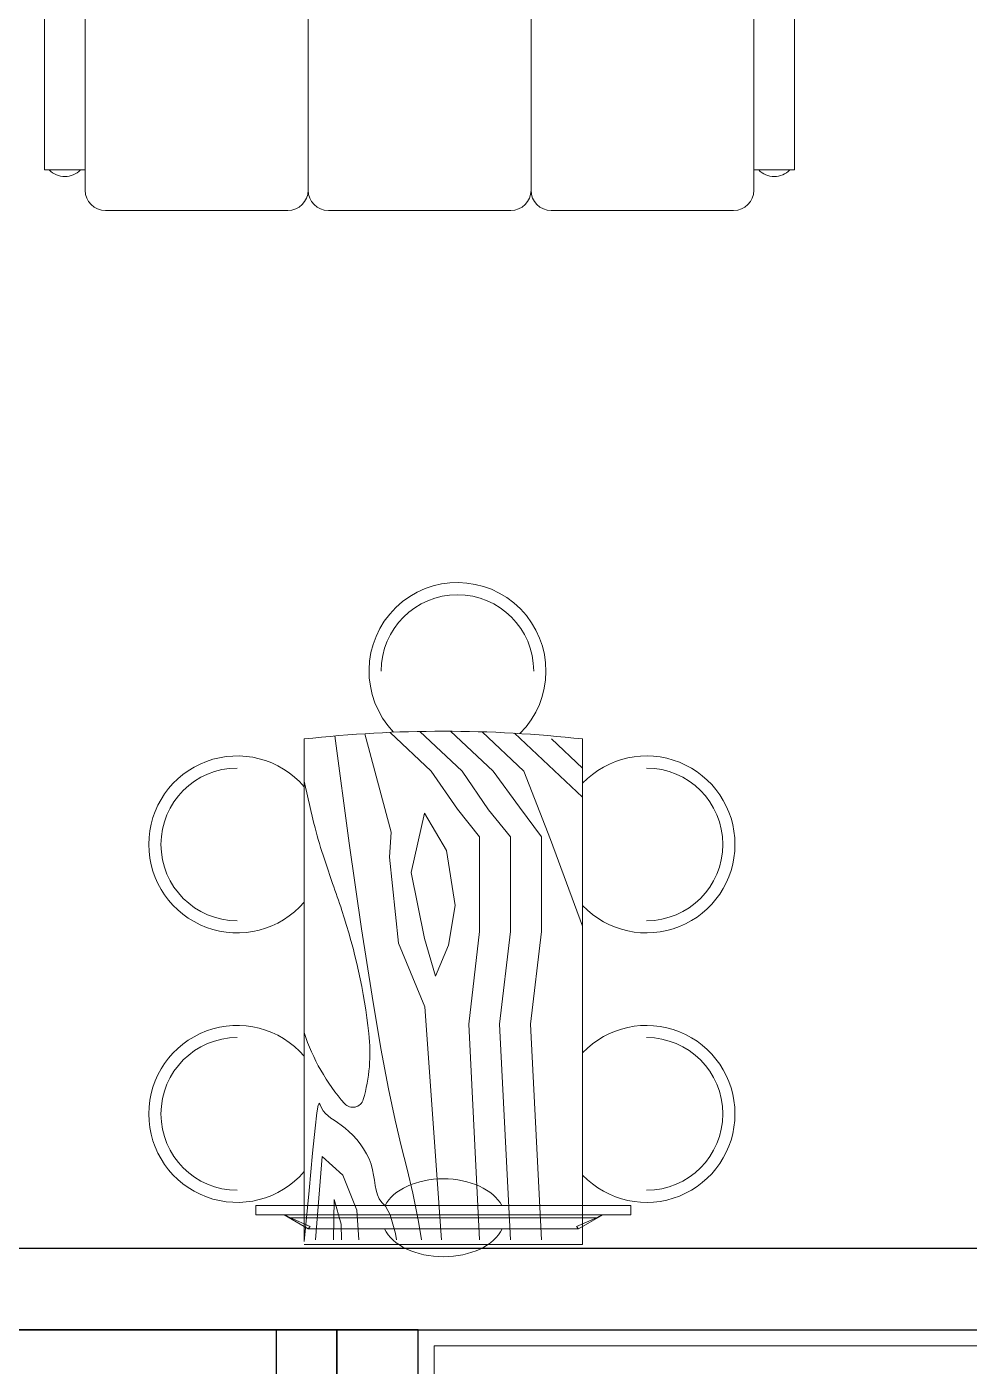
# Model space of a CAD drawing. Header units: millimetres. Extents: x 0 to 145404, y 0 to 194550.
# Drawn here: x 80960 to 83285, y 154406 to 157709 of the extents above; entities that cross this region are included whole.
import ezdxf

# ---------------------------------------------------------------- set-up
doc = ezdxf.new("R2010")
doc.units = ezdxf.units.MM
doc.linetypes.add('DASHED', pattern=[7, 5, -2, 0])
doc.linetypes.add('ELGO_LTYPE0', pattern=[0])
doc.layers.add('Q-SPCQ-1', color=9, linetype='Continuous', lineweight=9, true_color=0x808080)
doc.layers.add('АР - мебель', color=7, linetype='Continuous', lineweight=9, true_color=0x787878)
for name, color, linetype, lineweight in [('АР - Лифты', 173, 'Continuous', 9), ('АР - Монолит', 56, 'Continuous', 30), ('АР - утеплитель', 40, 'Continuous', 30)]:
    doc.layers.add(name, color=color, linetype=linetype, lineweight=lineweight)

# ---------------------------------------------------------------- blocks, each defined once
blk = doc.blocks.new('*U145')
at = {"color": 0, "linetype": 'ELGO_LTYPE0'}
for p, q in [((-126.3, -578.5), (-126.3, 578.5)), ((-126.3, 578.5), (-103.1, 578.5)), ((-103.1, 578.5), (-103.1, -578.5)), ((-103.1, 491.5), (-68.5, 417.2)), ((-103.1, 489.1), (-96.1, 471.8)), ((-96.1, 471.8), (-96.1, -471.8)), ((-74.4, 410.8), (-96.1, 471.8)), ((-68.5, 417.2), (-74.4, 410.8)), ((-68.5, -417.2), (-68.5, 417.2)), ((-103.1, -491.5), (-68.5, -417.2)), ((-74.4, -410.8), (-96.1, -471.8)), ((-68.5, -417.2), (-74.4, -410.8)), ((-96.1, -471.8), (-103.1, -489.1)), ((-103.1, -578.5), (-126.3, -578.5))]:
    blk.add_line(p, q, dxfattribs=at)
for start_param, end_param in [(0.31972, 2.821873), (3.433141, 5.991637)]:
    blk.add_ellipse((-96.1, 0), major_axis=(0, 189.6), ratio=0.506784, start_param=start_param, end_param=end_param, dxfattribs=at)
blk = doc.blocks.new('ОГ73_на5персон_стол1245х685')
for p, q in [((-623.4, 0), (623.4, 0)), ((623.4, 0), (623.4, -686.7)), ((611.5, -686.7), (-623.4, -686.7))]:
    blk.add_line(p, q)
for points in [[(-641, -247.6), (-544.1, -144.5), (-375.8, -79.3), (-161.9, 0)], [(-637.5, -167.6), (-480, 0)], [(-623.4, -76.3), (-551.7, 0)], [(-642.4, -325.5), (-544.1, -220.8), (-454.9, -155.6), (-381.8, -101.3), (-148.4, -101.3), (79.6, -128.4), (611.5, -101.7)], [(-641.9, -401.2), (-544.1, -297.1), (-448.3, -231.9), (-381.8, -177.6), (-148.4, -177.6), (79.6, -204.7), (611.5, -178)], [(-639.6, -475.1), (-544.1, -373.4), (-450.5, -308.2), (-381.8, -253.9), (-148.4, -253.9), (79.6, -281), (611.5, -254.3)], [(-636.3, -537.6), (-393.5, -471.9), (-331.8, -476.1), (-120.1, -454.3), (37.3, -389.1), (611.5, -347.9)], [(611.5, -397.2), (566.5, -404.8), (497, -419.1), (437.5, -433.1), (380, -447.3), (316.4, -462.2), (239, -478.6), (139.9, -497.4), (11.2, -519.3), (-154.9, -545.1), (-366.3, -575.5), (-630.8, -611.4)], [(611.5, -459.1), (596.2, -461.8), (550.2, -474.8), (528.9, -486), (519.4, -494.9), (510.6, -501.6), (500.5, -506.3), (489.4, -509.5), (477.5, -511.8), (464.9, -513.7), (451.9, -515.6), (438.7, -518), (425.4, -521.5), (412.3, -526.5), (399.4, -532.7), (387, -540.1), (375.2, -548.4), (364.1, -557.3), (353.7, -566.7), (344.3, -576.3), (336, -585.9), (328.9, -595.3), (322.6, -604.3), (316.9, -612.9), (311.5, -620.8), (306.1, -628.1), (300.3, -634.4), (293.8, -639.8), (286.3, -644.1), (278.5, -647.3), (274.5, -649.9), (279.3, -652.4), (298.2, -655.6), (336.1, -660), (398.2, -666.3), (489.7, -674.9), (615.5, -686.7)], [(611.5, -552), (538.5, -556.7), (452.3, -591.2), (406.4, -642.9), (611.5, -658.6)], [(611.5, -594.6), (572.9, -595.9), (512.6, -613.2), (611.5, -614.5)]]:
    blk.add_lwpolyline(points)
blk.add_lwpolyline([(-440.4, -390.3), (-348.1, -335.9), (-212.4, -314.2), (-114.7, -330.5), (-38.7, -363.1), (-131, -390.3), (-293.8, -422.9)], close=True)
blk.add_lwpolyline([(-519, -686.7, 0.011376), (-404.4, -659.9, 0.016637), (-327.1, -637.1, 0.004562), (-267.2, -616.7, -0.004114), (-200.8, -594, -0.052088), (102.6, -527.2, -0.099515), (265.7, -541.2, -0.590932), (275.9, -587, -0.103124), (100.7, -686.7)], format="xyb")
for centre, radius, start, end in [((-363.4, 157.9), 218.2, 313.6617, 226.3383), ((301.2, 157.9), 218.2, 313.6617, 226.3383), ((-363.4, 157.9), 188.2, 0, 180), ((301.2, 157.9), 188.2, 0, 180), ((2457.2, -343.3), 3099.7, 173.6403, 186.3597), ((-791, -308.7), 218.2, 44.9911, 313.786), ((-791, -308.7), 188.2, 90, 270), ((-363.4, -852.1), 218.2, 130.7329, 49.2671), ((301.2, -852.1), 218.2, 130.7329, 49.2671), ((-363.4, -852.1), 188.2, 180, 0), ((301.2, -852.1), 188.2, 180, 0)]:
    blk.add_arc(centre, radius, start, end)
blk = doc.blocks.new('ММ96 720х1850')
for p, q in [((-775, 0), (775, 0)), ((-775, -100), (775, -100)), ((-775, -109.7), (775, -109.7)), ((-925, -150), (-925, -620)), ((-825, -150), (-825, -670)), ((-775, -152), (-325, -152)), ((-225, -152), (225, -152)), ((325, -152), (775, -152)), ((825, -150), (825, -670)), ((925, -150), (925, -620)), ((-275, -202), (-275, -670)), ((275, -202), (275, -670)), ((-825, -620), (-925, -620)), ((825, -620), (925, -620)), ((-775, -720), (-325, -720)), ((-225, -720), (225, -720)), ((325, -720), (775, -720))]:
    blk.add_line(p, q)
for centre, radius, start, end in [((-775, -150), 150, 90, 180), ((775, -150), 150, 0, 90), ((-775, -150), 50, 90, 180), ((-775, -159.7), 50, 90, 180), ((775, -150), 50, 0, 90), ((775, -159.7), 50, 0, 90), ((-775, -202), 50, 90, 180), ((-325, -202), 50, 0, 90), ((-225, -202), 50, 90, 180), ((225, -202), 50, 0, 90), ((325, -202), 50, 90, 180), ((775, -202), 50, 0, 90), ((-875.2, -582), 54, 224.7072, 315.2928), ((875.2, -582), 54, 224.7072, 315.2928), ((-775, -670), 50, 180, 270), ((-325, -670), 50, 270, 0), ((-225, -670), 50, 180, 270), ((225, -670), 50, 270, 0), ((325, -670), 50, 180, 270), ((775, -670), 50, 270, 0)]:
    blk.add_arc(centre, radius, start, end)
blk = doc.blocks.new('Квартира 2К 9900 тип 7')
at = {"layer": 'АР - Монолит'}
blk.add_lwpolyline([(0, 0), (0, 200), (5650, 200), (5650, 0)], close=True, dxfattribs=at)
at = {"layer": 'АР - мебель', "xscale": -1}
blk.add_blockref('ММ96 720х1850', (3996.3, 3480), dxfattribs=at)
at = {"layer": 'АР - мебель', "xscale": -1, "rotation": 90}
blk.add_blockref('ОГ73_на5персон_стол1245х685', (3594.1, 833.4), dxfattribs=at)
at = {"layer": 'АР - мебель', "xscale": -1, "yscale": 0.8, "rotation": 90}
blk.add_blockref('*U145', (3937.5, 180), dxfattribs=at)
blk = doc.blocks.new('Электрический подъемник- стеновой - 1300 x 950 мм-1081935-_П__План 3 этажа_с1-с5 __6_600_')
at = {"layer": 'Q-SPCQ-1'}
for p, q in [((-375, 1550), (-375, 220)), ((625, 1550), (-375, 1550)), ((-350, 1520), (600, 1520)), ((-350, 1000), (-350, 1520)), ((600, 1520), (-350, 220)), ((-350, 1520), (600, 220)), ((600, 1520), (600, 220)), ((625, 192.2), (625, 1550)), ((774.7, 1481), (884.7, 1481)), ((774.7, 1044.8), (774.7, 1481)), ((884.7, 1481), (884.7, 1044.8)), ((884.7, 1044.8), (774.7, 1044.8)), ((-335.2, 1000), (-375, 1000)), ((-335.2, 770), (-335.2, 1000)), ((-473, 948.5), (-473, 821.5)), ((-460, 948.5), (-473, 948.5)), ((-457.1, 891.2), (-460, 948.5)), ((707.1, 891.2), (710, 948.5)), ((710, 948.5), (723, 948.5)), ((723, 948.5), (723, 821.5)), ((-457, 878.7), (-460, 821.5)), ((-392, 891.2), (-457.1, 891.2)), ((-392, 878.7), (-457, 878.7)), ((-392, 891.2), (-392, 878.7)), ((642, 891.2), (642, 878.7)), ((642, 891.2), (707.1, 891.2)), ((642, 878.7), (707, 878.7)), ((707, 878.7), (710, 821.5)), ((-460, 821.5), (-473, 821.5)), ((710, 821.5), (723, 821.5)), ((-375, 770), (-335.2, 770)), ((-350, 220), (-350, 770)), ((-400, 220), (-400, 90)), ((-317, 220), (-400, 220)), ((-317, 174), (-317, 220)), ((475, 220), (600, 220)), ((475, 192.2), (475, 220)), ((625, 220), (675, 220)), ((675, 220), (675, 90)), ((-342, 174), (-317, 174)), ((-342, 90), (-342, 174)), ((74, 170.9), (498, 170.9)), ((74, 134.9), (74, 170.9)), ((625, 192.2), (475, 192.2)), ((498, 170.9), (498, 134.9)), ((498, 134.9), (74, 134.9)), ((-340, 90), (-340, 126)), ((-340, 126), (80, 126)), ((80, 126), (80, 90)), ((-465, 74.6), (-342, 74.6)), ((-465, -95.4), (-465, 74.6)), ((-400, 90), (-342, 90)), ((-342, 74.6), (875, 74.6)), ((-342, 74.6), (-342, -25.4)), ((-340, 90), (80, 90)), ((675, 90), (80, 90)), ((875, 74.6), (875, -25.4)), ((-465, 60), (875, 60)), ((-340, 64.5), (-340, 28.5)), ((75, 64.5), (-340, 64.5)), ((75, 28.5), (75, 64.5)), ((-340, 28.5), (75, 28.5)), ((79, 23), (79, -13)), ((505, 23), (79, 23)), ((505, -13), (505, 23)), ((-342, -25.4), (-325, -25.4)), ((-325, -25.4), (-325, -95.4)), ((79, -13), (505, -13)), ((475, -25.4), (615, -25.4)), ((475, -69.5), (475, -25.4)), ((615, -25.4), (615, -69.5)), ((875, -25.4), (615, -25.4)), ((-325, -95.4), (-465, -95.4)), ((615, -69.5), (475, -69.5))]:
    blk.add_line(p, q, dxfattribs=at)
blk = doc.blocks.new('Лифт Пассажирский')
at = {"layer": 'АР - Лифты'}
for p, q in [((2000, 1880), (40, 1880)), ((40, 1880), (40, 40)), ((2000, 1599), (2000, 1880)), ((160, 1760), (1880, 1760)), ((160, 160), (160, 1760)), ((1880, 1760), (1880, 1599)), ((1880, 1599), (2000, 1599)), ((2000, 259), (1880, 259)), ((1880, 259), (1880, 160)), ((2000, 40), (2000, 259)), ((1880, 160), (160, 160)), ((40, 40), (2000, 40))]:
    blk.add_line(p, q, dxfattribs=at)
at = {"layer": 'АР - Лифты', "linetype": 'DASHED', "ltscale": 25}
blk.add_lwpolyline([(0, 0), (2040, 0), (2040, 1920), (0, 1920)], close=True, dxfattribs=at)
at = {"layer": 'АР - Лифты', "rotation": 90}
blk.add_blockref('Электрический подъемник- стеновой - 1300 x 950 мм-1081935-_П__План 3 этажа_с1-с5 __6_600_', (1940, 724), dxfattribs=at)
blk = doc.blocks.new('Лестничная клетка Н1 9000 тип 12')
at = {"layer": 'АР - Монолит'}
for points in [[(0, -200), (0, 0), (5980, 0), (5980, -200)], [(4000, -200), (4200, -200), (4200, -2960), (4000, -2960)]]:
    blk.add_lwpolyline(points, close=True, dxfattribs=at)
at = {"layer": 'АР - утеплитель'}
for points in [[(4200, -200), (4350, -200), (4350, -2960), (4200, -2960)], [(4200, -350), (4200, -200), (5980, -200), (5980, -350)]]:
    blk.add_lwpolyline(points, close=True, dxfattribs=at)
at = {"xscale": -1, "rotation": 90}
blk.add_blockref('Лифт Пассажирский', (4000, -200), dxfattribs=at)
blk = doc.blocks.new('V_Section_1')
for name, p in [('Квартира 2К 9900 тип 7', (8950, -26200)), ('Лестничная клетка Н1 9000 тип 12', (8950, -26000, 0))]:
    blk.add_blockref(name, p)

msp = doc.modelspace()

# ---------------------------------------------------------------- block references
at = {"xscale": -1}
msp.add_blockref('V_Section_1', (94875.5, 180696.1), dxfattribs=at)

doc.saveas('drawing.dxf')
